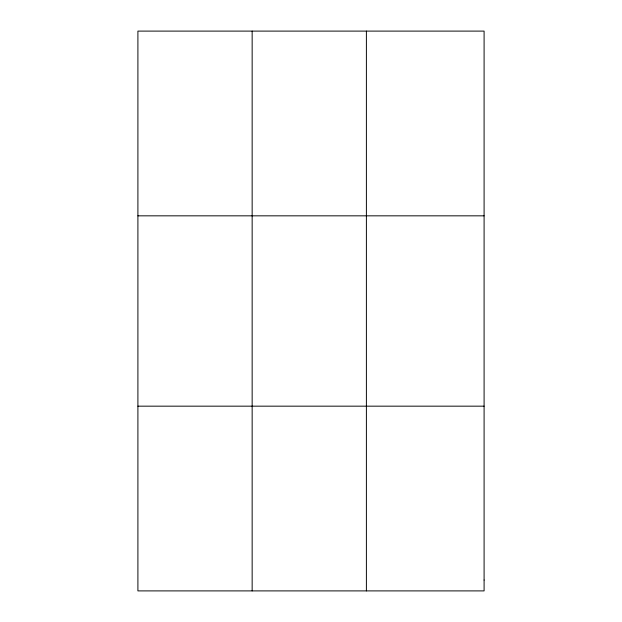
<?xml version="1.0" encoding="UTF-8"?>
<svg xmlns="http://www.w3.org/2000/svg" width="622" height="622" viewBox="0 0 622 622"><rect width="100%" height="100%" fill="white"/><g stroke="black" fill="none" stroke-linecap="round" stroke-linejoin="round"><path stroke-width="0.93" d="M252.151 31.1L252.151 590.9M366.389 31.1L366.389 590.9M137.905 215.834L484.095 215.834M137.905 406.166L484.095 406.166M484.095 580.031L484.095 590.9L137.905 590.9L137.905 31.1L484.095 31.1L484.095 580.031"/></g></svg>
